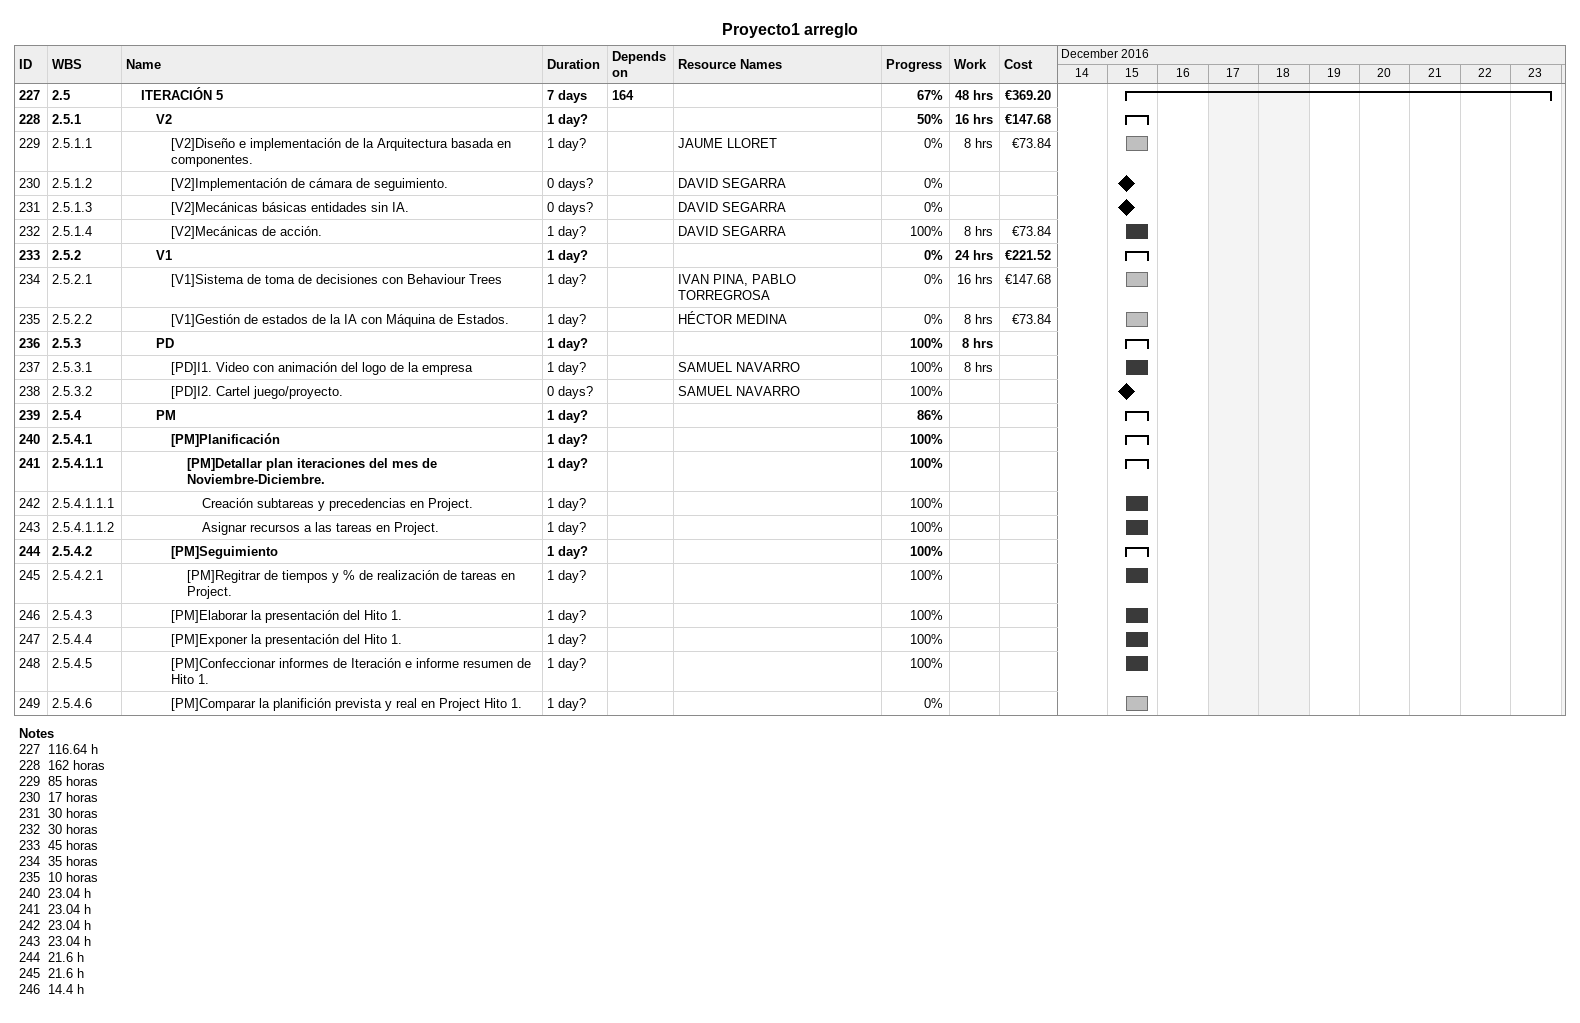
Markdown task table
Proyecto1 arreglo

| ID | WBS | Task | Duration | Start | Finish | Predecessors | Resources | % complete | Work (h) | Cost (€) |
|---|---|---|---|---|---|---|---|---|---|---|
| 227 | 2.5 | **ITERACIÓN 5** | 7d | 2016-12-15 | 2016-12-23 | 164 |  | 67 | 48 | 369.20 |
| 228 | 2.5.1 | **V2** | 1d? | 2016-12-15 | 2016-12-15 |  |  | 50 | 16 | 147.68 |
| 229 | 2.5.1.1 | [V2]Diseño e implementación de la Arquitectura basada en componentes. | 1d? | 2016-12-15 | 2016-12-15 |  | JAUME LLORET | 0 | 8 | 73.84 |
| 230 | 2.5.1.2 | [V2]Implementación de cámara de seguimiento. | 0d? | 2016-12-15 | 2016-12-15 |  | DAVID SEGARRA | 0 |  |  |
| 231 | 2.5.1.3 | [V2]Mecánicas básicas entidades sin IA. | 0d? | 2016-12-15 | 2016-12-15 |  | DAVID SEGARRA | 0 |  |  |
| 232 | 2.5.1.4 | [V2]Mecánicas de acción. | 1d? | 2016-12-15 | 2016-12-15 |  | DAVID SEGARRA | 100 | 8 | 73.84 |
| 233 | 2.5.2 | **V1** | 1d? | 2016-12-15 | 2016-12-15 |  |  | 0 | 24 | 221.52 |
| 234 | 2.5.2.1 | [V1]Sistema de toma de decisiones con Behaviour Trees | 1d? | 2016-12-15 | 2016-12-15 |  | IVAN PINA, PABLO TORREGROSA | 0 | 16 | 147.68 |
| 235 | 2.5.2.2 | [V1]Gestión de estados de la IA con Máquina de Estados. | 1d? | 2016-12-15 | 2016-12-15 |  | HÉCTOR MEDINA | 0 | 8 | 73.84 |
| 236 | 2.5.3 | **PD** | 1d? | 2016-12-15 | 2016-12-15 |  |  | 100 | 8 |  |
| 237 | 2.5.3.1 | [PD]I1. Video con animación del logo de la empresa | 1d? | 2016-12-15 | 2016-12-15 |  | SAMUEL NAVARRO | 100 | 8 |  |
| 238 | 2.5.3.2 | [PD]I2. Cartel juego/proyecto. | 0d? | 2016-12-15 | 2016-12-15 |  | SAMUEL NAVARRO | 100 |  |  |
| 239 | 2.5.4 | **PM** | 1d? | 2016-12-15 | 2016-12-15 |  |  | 86 |  |  |
| 240 | 2.5.4.1 | **[PM]Planificación** | 1d? | 2016-12-15 | 2016-12-15 |  |  | 100 |  |  |
| 241 | 2.5.4.1.1 | **[PM]Detallar plan iteraciones del mes de Noviembre-Diciembre.** | 1d? | 2016-12-15 | 2016-12-15 |  |  | 100 |  |  |
| 242 | 2.5.4.1.1.1 | Creación subtareas y precedencias en Project. | 1d? | 2016-12-15 | 2016-12-15 |  |  | 100 |  |  |
| 243 | 2.5.4.1.1.2 | Asignar recursos a las tareas en Project. | 1d? | 2016-12-15 | 2016-12-15 |  |  | 100 |  |  |
| 244 | 2.5.4.2 | **[PM]Seguimiento** | 1d? | 2016-12-15 | 2016-12-15 |  |  | 100 |  |  |
| 245 | 2.5.4.2.1 | [PM]Regitrar de tiempos y % de realización de tareas en Project. | 1d? | 2016-12-15 | 2016-12-15 |  |  | 100 |  |  |
| 246 | 2.5.4.3 | [PM]Elaborar la presentación del Hito 1. | 1d? | 2016-12-15 | 2016-12-15 |  |  | 100 |  |  |
| 247 | 2.5.4.4 | [PM]Exponer la presentación del Hito 1. | 1d? | 2016-12-15 | 2016-12-15 |  |  | 100 |  |  |
| 248 | 2.5.4.5 | [PM]Confeccionar informes de Iteración e informe resumen de Hito 1. | 1d? | 2016-12-15 | 2016-12-15 |  |  | 100 |  |  |
| 249 | 2.5.4.6 | [PM]Comparar la planifición prevista y real en Project Hito 1. | 1d? | 2016-12-15 | 2016-12-15 |  |  | 0 |  |  |

Notes
- 227: 116.64 h
- 228: 162 horas
- 229: 85 horas
- 230: 17 horas
- 231: 30 horas
- 232: 30 horas
- 233: 45 horas
- 234: 35 horas
- 235: 10 horas
- 240: 23.04 h
- 241: 23.04 h
- 242: 23.04 h
- 243: 23.04 h
- 244: 21.6 h
- 245: 21.6 h
- 246: 14.4 h
